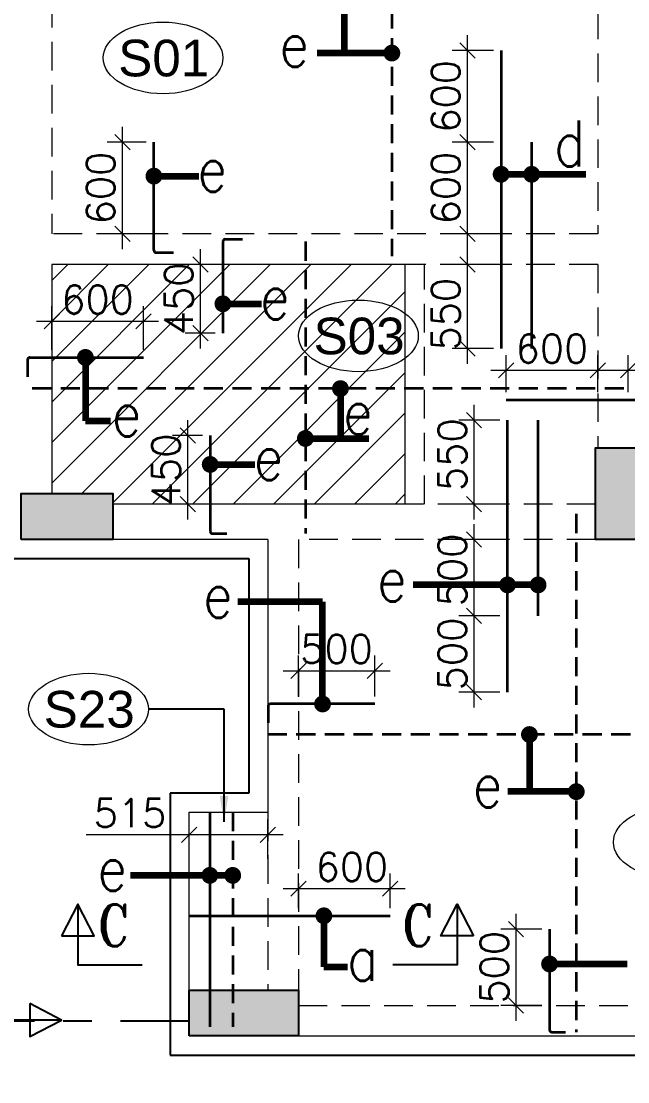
# Model space of a CAD drawing. Header units: millimetres. Extents: x 1255966 to 1543012, y 318612 to 465611.
# Drawn here: x 1269452 to 1273423, y 357228 to 364170 of the extents above; entities that cross this region are included whole.
import ezdxf

# ---------------------------------------------------------------- set-up
doc = ezdxf.new("R2010")
doc.units = ezdxf.units.MM
doc.header["$LTSCALE"] = 500
doc.header["$MEASUREMENT"] = 0
doc.header["$PDMODE"] = 34
for name, pattern in [('CONTINOUS', [0]), ('DASHED2', [0.375, 0.25, -0.125]), ('HIDDEN', [0.375, 0.25, -0.125]), ('PHANTOM2', [1.25, 0.625, -0.125, 0.125, -0.125, 0.125, -0.125]), ('Site$0$CENTER2', [1.125, 0.75, -0.125, 0.125, -0.125])]:
    doc.linetypes.add(name, pattern=pattern)
doc.layers.get('Defpoints').update_dxf_attribs({"lineweight": 0})
for name, color, linetype, lineweight in [('ARROW', 1, 'Continuous', 0), ('CALL', 1, 'Continuous', 18), ('CUT OUT', 1, 'Continuous', 13), ('HATCH', 1, 'Continuous', 5), ('ST-DIM', 1, 'PHANTOM2', 15), ('STC REINF.BOTTOM', 7, 'Continuous', 35), ('TEXT 01', 3, 'Continuous', 15), ('TOWER AREA BEAM..', 3, 'Continuous', 20), ('TOWER COL HATCH', 253, 'Continuous', 20)]:
    doc.layers.add(name, color=color, linetype=linetype, lineweight=lineweight)
for name, color, linetype in [('D', 10, 'Continuous'), ('GRID', 7, 'Continuous'), ('S-COLUMN-HATCH', 253, 'Continuous'), ('S-FRAMING PLAN', 4, 'Continuous'), ('S-T', 3, 'Continuous'), ('sec', 31, 'Continuous'), ('TEXT-20', 3, 'Continuous'), ('TOWER AREA COLUMN.', 6, 'Continuous')]:
    doc.layers.add(name, color=color, linetype=linetype)
doc.layers.add('PROJECTION', color=7, linetype='HIDDEN', true_color=0xff4000)
doc.styles.add('2MM', font='romans.shx', dxfattribs={"width": 0.7})
doc.styles.add('ABHI', font='arial.ttf')
doc.styles.add('ROMANCE', font='romans.shx')
doc.styles.add('RT', font='romant.shx', dxfattribs={"height": 8})
doc.styles.add('S-T', font='romans.shx')
doc.dimstyles.new('GRID DIM', dxfattribs={"dimtxt": 250, "dimasz": 100, "dimexe": 75, "dimexo": 0, "dimgap": 50, "dimtad": 1, "dimdec": 0, "dimzin": 0, "dimdsep": 46, "dimtxsty": 'ROMANCE', "dimblk": 'ARCHTICK', "dimcen": 0, "dimdle": 0.5, "dimclrd": 8, "dimclre": 8, "dimclrt": 3, "dimadec": 0, "dimazin": 0, "dimtfac": 1, "dimtdec": 0, "dimtmove": 0, "dimatfit": 3, "dimldrblk": 'DOT', "dimfxl": 200, "dimtolj": 1, "dimtzin": 0, "dimlwd": -1, "dimlwe": -1, "dimarcsym": 2})
doc.dimstyles.new('SHUIB MOD.', dxfattribs={"dimtxt": 230, "dimasz": 130, "dimexe": 100, "dimexo": 70, "dimgap": 50, "dimtad": 2, "dimdec": 0, "dimzin": 4, "dimdsep": 46, "dimtxsty": '2MM', "dimblk": 'OBLIQUE', "dimcen": 0.09, "dimdle": 100, "dimclrd": 1, "dimclre": 1, "dimclrt": 3, "dimadec": 0, "dimazin": 0, "dimtfac": 1, "dimtdec": 0, "dimtix": 1, "dimtmove": 2, "dimatfit": 3, "dimfxl": 100, "dimtolj": 1, "dimlwd": -1, "dimarcsym": 0})

# ---------------------------------------------------------------- blocks, each defined once
blk = doc.blocks.new('_Oblique')
at = {"color": 0, "linetype": 'ByBlock', "lineweight": -2}
blk.add_line((-0.5, -0.5), (0.5, 0.5), dxfattribs=at)
blk = doc.blocks.new('_ArchTick')
at = {"color": 0, "linetype": 'ByBlock', "const_width": 0.15}
blk.add_lwpolyline([(-0.5, -0.5), (0.5, 0.5)], dxfattribs=at)
blk = doc.blocks.new('_Dot')
at = {"color": 0, "linetype": 'ByBlock', "lineweight": -2}
blk.add_line((-0.5, 0), (-1, 0), dxfattribs=at)
at = {"color": 0, "linetype": 'ByBlock', "const_width": 0.5}
blk.add_lwpolyline([(-0.25, 0, 1), (0.25, 0, 1)], format="xyb", close=True, dxfattribs=at)
blk = doc.blocks.new('*D391')
at = {"layer": 'Defpoints', "color": 0, "linetype": 'ByBlock', "transparency": 16777216}
for p in [(1270114.5, 363377.7), (1270320.5, 363377.7), (1270320.5, 362777.7)]:
    blk.add_point(p, dxfattribs=at)
at = {"layer": 'ST-DIM', "color": 1, "linetype": 'CONTINOUS', "transparency": 16777216}
for p, q in [((1270114.5, 362677.7), (1270114.5, 363477.7)), ((1270270.5, 363377.7), (1270014.5, 363377.7)), ((1270270.5, 362777.7), (1270014.5, 362777.7))]:
    blk.add_line(p, q, dxfattribs=at)
at = {"layer": 'ST-DIM', "color": 1, "linetype": 'ByBlock', "transparency": 16777216, "xscale": 100, "yscale": 100, "zscale": 100}
for p, rotation in [((1270114.5, 363377.7), 90), ((1270114.5, 362777.7), 270)]:
    blk.add_blockref('_Oblique', p, dxfattribs=dict(at, rotation=rotation))
at = {"layer": 'ST-DIM', "color": 3, "linetype": 'ByBlock', "transparency": 16777216, "insert": (1269972, 363077.7), "char_height": 185, "attachment_point": 5, "rotation": 90, "style": 'ROMANCE'}
blk.add_mtext('\\A1;600', dxfattribs=at)
blk = doc.blocks.new('*D360')
at = {"layer": 'Defpoints', "color": 0, "linetype": 'ByBlock', "transparency": 16777216}
for p in [(1270251.6, 362205.4), (1269651.6, 361969.1), (1270251.6, 361969.1)]:
    blk.add_point(p, dxfattribs=at)
at = {"layer": 'ST-DIM', "color": 1, "linetype": 'CONTINOUS', "transparency": 16777216}
for p, q in [((1269651.6, 362019.1), (1269651.6, 362305.4)), ((1270251.6, 362019.1), (1270251.6, 362305.4)), ((1269551.6, 362205.4), (1270351.6, 362205.4))]:
    blk.add_line(p, q, dxfattribs=at)
at = {"layer": 'ST-DIM', "color": 1, "linetype": 'ByBlock', "transparency": 16777216, "xscale": 100, "yscale": 100, "zscale": 100, "rotation": 180}
blk.add_blockref('_Oblique', (1269651.6, 362205.4), dxfattribs=at)
at = {"layer": 'ST-DIM', "color": 1, "linetype": 'ByBlock', "transparency": 16777216, "xscale": 100, "yscale": 100, "zscale": 100}
blk.add_blockref('_Oblique', (1270251.6, 362205.4), dxfattribs=at)
at = {"layer": 'ST-DIM', "color": 3, "linetype": 'ByBlock', "transparency": 16777216, "insert": (1269951.6, 362347.9), "char_height": 185, "attachment_point": 5, "style": 'ROMANCE'}
blk.add_mtext('\\A1;600', dxfattribs=at)
blk = doc.blocks.new('*D361')
at = {"layer": 'Defpoints', "color": 0, "linetype": 'ByBlock', "transparency": 16777216}
for p in [(1270542.7, 361457.7), (1270689.1, 361457.7), (1270689.1, 361007.7)]:
    blk.add_point(p, dxfattribs=at)
at = {"layer": 'ST-DIM', "color": 1, "linetype": 'CONTINOUS', "transparency": 16777216}
for p, q in [((1270542.7, 360907.7), (1270542.7, 361557.7)), ((1270639.1, 361457.7), (1270442.7, 361457.7)), ((1270639.1, 361007.7), (1270442.7, 361007.7))]:
    blk.add_line(p, q, dxfattribs=at)
at = {"layer": 'ST-DIM', "color": 1, "linetype": 'ByBlock', "transparency": 16777216, "xscale": 100, "yscale": 100, "zscale": 100}
for p, rotation in [((1270542.7, 361457.7), 90), ((1270542.7, 361007.7), 270)]:
    blk.add_blockref('_Oblique', p, dxfattribs=dict(at, rotation=rotation))
at = {"layer": 'ST-DIM', "color": 3, "linetype": 'ByBlock', "transparency": 16777216, "insert": (1270400.2, 361232.7), "char_height": 185, "attachment_point": 5, "rotation": 90, "style": 'ROMANCE'}
blk.add_mtext('\\A1;450', dxfattribs=at)
blk = doc.blocks.new('*D362')
at = {"layer": 'Defpoints', "color": 0, "linetype": 'ByBlock', "transparency": 16777216}
for p in [(1270625.9, 362577.7), (1270772.2, 362577.7), (1270772.2, 362127.7)]:
    blk.add_point(p, dxfattribs=at)
at = {"layer": 'ST-DIM', "color": 1, "linetype": 'CONTINOUS', "transparency": 16777216}
for p, q in [((1270625.9, 362027.7), (1270625.9, 362677.7)), ((1270722.2, 362577.7), (1270525.9, 362577.7)), ((1270722.2, 362127.7), (1270525.9, 362127.7))]:
    blk.add_line(p, q, dxfattribs=at)
at = {"layer": 'ST-DIM', "color": 1, "linetype": 'ByBlock', "transparency": 16777216, "xscale": 100, "yscale": 100, "zscale": 100}
for p, rotation in [((1270625.9, 362577.7), 90), ((1270625.9, 362127.7), 270)]:
    blk.add_blockref('_Oblique', p, dxfattribs=dict(at, rotation=rotation))
at = {"layer": 'ST-DIM', "color": 3, "linetype": 'ByBlock', "transparency": 16777216, "insert": (1270483.4, 362352.7), "char_height": 185, "attachment_point": 5, "rotation": 90, "style": 'ROMANCE'}
blk.add_mtext('\\A1;450', dxfattribs=at)
blk = doc.blocks.new('*D363')
at = {"layer": 'Defpoints', "color": 0, "linetype": 'ByBlock', "transparency": 16777216}
for p in [(1272373.9, 363377.7), (1272593.7, 363377.7), (1272593.7, 362777.7)]:
    blk.add_point(p, dxfattribs=at)
at = {"layer": 'ST-DIM', "color": 1, "linetype": 'CONTINOUS', "transparency": 16777216}
for p, q in [((1272373.9, 362677.7), (1272373.9, 363477.7)), ((1272543.7, 363377.7), (1272273.9, 363377.7)), ((1272543.7, 362777.7), (1272273.9, 362777.7))]:
    blk.add_line(p, q, dxfattribs=at)
at = {"layer": 'ST-DIM', "color": 1, "linetype": 'ByBlock', "transparency": 16777216, "xscale": 100, "yscale": 100, "zscale": 100}
for p, rotation in [((1272373.9, 363377.7), 90), ((1272373.9, 362777.7), 270)]:
    blk.add_blockref('_Oblique', p, dxfattribs=dict(at, rotation=rotation))
at = {"layer": 'ST-DIM', "color": 3, "linetype": 'ByBlock', "transparency": 16777216, "insert": (1272231.4, 363077.7), "char_height": 185, "attachment_point": 5, "rotation": 90, "style": 'ROMANCE'}
blk.add_mtext('\\A1;600', dxfattribs=at)
blk = doc.blocks.new('*D364')
at = {"layer": 'Defpoints', "color": 0, "linetype": 'ByBlock', "transparency": 16777216}
for p in [(1272373.9, 363977.7), (1272593.7, 363977.7), (1272593.7, 363377.7)]:
    blk.add_point(p, dxfattribs=at)
at = {"layer": 'ST-DIM', "color": 1, "linetype": 'CONTINOUS', "transparency": 16777216}
for p, q in [((1272373.9, 363277.7), (1272373.9, 364077.7)), ((1272543.7, 363977.7), (1272273.9, 363977.7)), ((1272543.7, 363377.7), (1272273.9, 363377.7))]:
    blk.add_line(p, q, dxfattribs=at)
at = {"layer": 'ST-DIM', "color": 1, "linetype": 'ByBlock', "transparency": 16777216, "xscale": 100, "yscale": 100, "zscale": 100}
for p, rotation in [((1272373.9, 363977.7), 90), ((1272373.9, 363377.7), 270)]:
    blk.add_blockref('_Oblique', p, dxfattribs=dict(at, rotation=rotation))
at = {"layer": 'ST-DIM', "color": 3, "linetype": 'ByBlock', "transparency": 16777216, "insert": (1272231.4, 363677.7), "char_height": 185, "attachment_point": 5, "rotation": 90, "style": 'ROMANCE'}
blk.add_mtext('\\A1;600', dxfattribs=at)
blk = doc.blocks.new('*D365')
at = {"layer": 'Defpoints', "color": 0, "linetype": 'ByBlock', "transparency": 16777216}
for p in [(1272373.9, 362577.7), (1272593.7, 362577.7), (1272593.7, 362027.7)]:
    blk.add_point(p, dxfattribs=at)
at = {"layer": 'ST-DIM', "color": 1, "linetype": 'CONTINOUS', "transparency": 16777216}
for p, q in [((1272373.9, 361927.7), (1272373.9, 362677.7)), ((1272543.7, 362577.7), (1272273.9, 362577.7)), ((1272543.7, 362027.7), (1272273.9, 362027.7))]:
    blk.add_line(p, q, dxfattribs=at)
at = {"layer": 'ST-DIM', "color": 1, "linetype": 'ByBlock', "transparency": 16777216, "xscale": 100, "yscale": 100, "zscale": 100}
for p, rotation in [((1272373.9, 362577.7), 90), ((1272373.9, 362027.7), 270)]:
    blk.add_blockref('_Oblique', p, dxfattribs=dict(at, rotation=rotation))
at = {"layer": 'ST-DIM', "color": 3, "linetype": 'ByBlock', "transparency": 16777216, "insert": (1272231.4, 362252.7), "char_height": 185, "attachment_point": 5, "rotation": 90, "style": 'ROMANCE'}
blk.add_mtext('\\A1;550', dxfattribs=at)
blk = doc.blocks.new('*D366')
at = {"layer": 'Defpoints', "color": 0, "linetype": 'ByBlock', "transparency": 16777216}
for p in [(1272636, 360777.7), (1272416.2, 360277.7), (1272636, 360277.7)]:
    blk.add_point(p, dxfattribs=at)
at = {"layer": 'ST-DIM', "color": 1, "linetype": 'CONTINOUS', "transparency": 16777216}
for p, q in [((1272416.2, 360877.7), (1272416.2, 360177.7)), ((1272586, 360777.7), (1272316.2, 360777.7)), ((1272586, 360277.7), (1272316.2, 360277.7))]:
    blk.add_line(p, q, dxfattribs=at)
at = {"layer": 'ST-DIM', "color": 1, "linetype": 'ByBlock', "transparency": 16777216, "xscale": 100, "yscale": 100, "zscale": 100}
for p, rotation in [((1272416.2, 360777.7), 90), ((1272416.2, 360277.7), 270)]:
    blk.add_blockref('_Oblique', p, dxfattribs=dict(at, rotation=rotation))
at = {"layer": 'ST-DIM', "color": 3, "linetype": 'ByBlock', "transparency": 16777216, "insert": (1272273.7, 360577.7), "char_height": 185, "attachment_point": 5, "rotation": 90, "style": 'ROMANCE'}
blk.add_mtext('\\A1;500', dxfattribs=at)
blk = doc.blocks.new('*D367')
at = {"layer": 'Defpoints', "color": 0, "linetype": 'ByBlock', "transparency": 16777216}
for p in [(1272636, 360277.7), (1272416.2, 359777.7), (1272636, 359777.7)]:
    blk.add_point(p, dxfattribs=at)
at = {"layer": 'ST-DIM', "color": 1, "linetype": 'CONTINOUS', "transparency": 16777216}
for p, q in [((1272416.2, 360377.7), (1272416.2, 359677.7)), ((1272586, 360277.7), (1272316.2, 360277.7)), ((1272586, 359777.7), (1272316.2, 359777.7))]:
    blk.add_line(p, q, dxfattribs=at)
at = {"layer": 'ST-DIM', "color": 1, "linetype": 'ByBlock', "transparency": 16777216, "xscale": 100, "yscale": 100, "zscale": 100}
for p, rotation in [((1272416.2, 360277.7), 90), ((1272416.2, 359777.7), 270)]:
    blk.add_blockref('_Oblique', p, dxfattribs=dict(at, rotation=rotation))
at = {"layer": 'ST-DIM', "color": 3, "linetype": 'ByBlock', "transparency": 16777216, "insert": (1272273.7, 360027.7), "char_height": 185, "attachment_point": 5, "rotation": 90, "style": 'ROMANCE'}
blk.add_mtext('\\A1;500', dxfattribs=at)
blk = doc.blocks.new('*D368')
at = {"layer": 'Defpoints', "color": 0, "linetype": 'ByBlock', "transparency": 16777216}
for p in [(1272636, 361557.7), (1272416.2, 361007.7), (1272636, 361007.7)]:
    blk.add_point(p, dxfattribs=at)
at = {"layer": 'ST-DIM', "color": 1, "linetype": 'CONTINOUS', "transparency": 16777216}
for p, q in [((1272416.2, 361657.7), (1272416.2, 360907.7)), ((1272586, 361557.7), (1272316.2, 361557.7)), ((1272586, 361007.7), (1272316.2, 361007.7))]:
    blk.add_line(p, q, dxfattribs=at)
at = {"layer": 'ST-DIM', "color": 1, "linetype": 'ByBlock', "transparency": 16777216, "xscale": 100, "yscale": 100, "zscale": 100}
for p, rotation in [((1272416.2, 361557.7), 90), ((1272416.2, 361007.7), 270)]:
    blk.add_blockref('_Oblique', p, dxfattribs=dict(at, rotation=rotation))
at = {"layer": 'ST-DIM', "color": 3, "linetype": 'ByBlock', "transparency": 16777216, "insert": (1272273.7, 361332.7), "char_height": 185, "attachment_point": 5, "rotation": 90, "style": 'ROMANCE'}
blk.add_mtext('\\A1;550', dxfattribs=at)
blk = doc.blocks.new('*D372')
at = {"layer": 'Defpoints', "color": 0, "linetype": 'ByBlock', "transparency": 16777216}
for p in [(1273226.6, 361884.6), (1272626.6, 361691.4), (1273226.6, 361691.4)]:
    blk.add_point(p, dxfattribs=at)
at = {"layer": 'ST-DIM', "color": 1, "linetype": 'CONTINOUS', "transparency": 16777216}
for p, q in [((1272626.6, 361741.4), (1272626.6, 361984.6)), ((1273226.6, 361741.4), (1273226.6, 361984.6)), ((1272526.6, 361884.6), (1273326.6, 361884.6))]:
    blk.add_line(p, q, dxfattribs=at)
at = {"layer": 'ST-DIM', "color": 1, "linetype": 'ByBlock', "transparency": 16777216, "xscale": 100, "yscale": 100, "zscale": 100, "rotation": 180}
blk.add_blockref('_Oblique', (1272626.6, 361884.6), dxfattribs=at)
at = {"layer": 'ST-DIM', "color": 1, "linetype": 'ByBlock', "transparency": 16777216, "xscale": 100, "yscale": 100, "zscale": 100}
blk.add_blockref('_Oblique', (1273226.6, 361884.6), dxfattribs=at)
at = {"layer": 'ST-DIM', "color": 3, "linetype": 'ByBlock', "transparency": 16777216, "insert": (1272926.6, 362027.1), "char_height": 185, "attachment_point": 5, "style": 'ROMANCE'}
blk.add_mtext('\\A1;600', dxfattribs=at)
blk = doc.blocks.new('*D373')
at = {"layer": 'Defpoints', "color": 0, "linetype": 'ByBlock', "transparency": 16777216}
for p in [(1274326.6, 361884.6), (1273426.6, 361691.4), (1274326.6, 361691.4)]:
    blk.add_point(p, dxfattribs=at)
at = {"layer": 'ST-DIM', "color": 1, "linetype": 'CONTINOUS', "transparency": 16777216}
for p, q in [((1273426.6, 361741.4), (1273426.6, 361984.6)), ((1274326.6, 361741.4), (1274326.6, 361984.6)), ((1273326.6, 361884.6), (1274426.6, 361884.6))]:
    blk.add_line(p, q, dxfattribs=at)
at = {"layer": 'ST-DIM', "color": 1, "linetype": 'ByBlock', "transparency": 16777216, "xscale": 100, "yscale": 100, "zscale": 100, "rotation": 180}
blk.add_blockref('_Oblique', (1273426.6, 361884.6), dxfattribs=at)
at = {"layer": 'ST-DIM', "color": 1, "linetype": 'ByBlock', "transparency": 16777216, "xscale": 100, "yscale": 100, "zscale": 100}
blk.add_blockref('_Oblique', (1274326.6, 361884.6), dxfattribs=at)
at = {"layer": 'ST-DIM', "color": 3, "linetype": 'ByBlock', "transparency": 16777216, "insert": (1273876.6, 362027.1), "char_height": 185, "attachment_point": 5, "style": 'ROMANCE'}
blk.add_mtext('\\A1;900', dxfattribs=at)
blk = doc.blocks.new('*D378')
at = {"layer": 'Defpoints', "color": 0, "linetype": 'ByBlock', "transparency": 16777216}
for p in [(1271766.6, 359918.5), (1271266.6, 359700.7, 0), (1271766.6, 359700.7, 0)]:
    blk.add_point(p, dxfattribs=at)
at = {"layer": 'ST-DIM', "color": 1, "linetype": 'CONTINOUS', "transparency": 16777216}
for p, q in [((1271266.6, 359750.7), (1271266.6, 360018.5)), ((1271766.6, 359750.7), (1271766.6, 360018.5)), ((1271166.6, 359918.5), (1271866.6, 359918.5))]:
    blk.add_line(p, q, dxfattribs=at)
at = {"layer": 'ST-DIM', "color": 1, "linetype": 'ByBlock', "transparency": 16777216, "xscale": 100, "yscale": 100, "zscale": 100, "rotation": 180}
blk.add_blockref('_Oblique', (1271266.6, 359918.5), dxfattribs=at)
at = {"layer": 'ST-DIM', "color": 1, "linetype": 'ByBlock', "transparency": 16777216, "xscale": 100, "yscale": 100, "zscale": 100}
blk.add_blockref('_Oblique', (1271766.6, 359918.5), dxfattribs=at)
at = {"layer": 'ST-DIM', "color": 3, "linetype": 'ByBlock', "transparency": 16777216, "insert": (1271516.6, 360061), "char_height": 185, "attachment_point": 5, "style": 'ROMANCE'}
blk.add_mtext('\\A1;500', dxfattribs=at)
blk = doc.blocks.new('*D379')
at = {"layer": 'Defpoints', "color": 0, "linetype": 'ByBlock', "transparency": 16777216}
for p in [(1270551.6, 358844.1), (1270551.6, 358637.3), (1271066.6, 358637.3)]:
    blk.add_point(p, dxfattribs=at)
at = {"layer": 'ST-DIM', "color": 1, "linetype": 'CONTINOUS', "transparency": 16777216}
for p, q in [((1270551.6, 358687.3), (1270551.6, 358944.1)), ((1271066.6, 358687.3), (1271066.6, 358944.1)), ((1270551.6, 358844.1), (1269875.9, 358844.1)), ((1271166.6, 358844.1), (1270551.6, 358844.1))]:
    blk.add_line(p, q, dxfattribs=at)
at = {"layer": 'ST-DIM', "color": 1, "linetype": 'ByBlock', "transparency": 16777216, "xscale": 100, "yscale": 100, "zscale": 100, "rotation": 180}
blk.add_blockref('_Oblique', (1270551.6, 358844.1), dxfattribs=at)
at = {"layer": 'ST-DIM', "color": 1, "linetype": 'ByBlock', "transparency": 16777216, "xscale": 100, "yscale": 100, "zscale": 100}
blk.add_blockref('_Oblique', (1271066.6, 358844.1), dxfattribs=at)
at = {"layer": 'ST-DIM', "color": 3, "linetype": 'ByBlock', "transparency": 16777216, "insert": (1270163.7, 358986.6), "char_height": 185, "attachment_point": 5, "style": 'ROMANCE'}
blk.add_mtext('\\A1;515', dxfattribs=at)
blk = doc.blocks.new('*D380')
at = {"layer": 'Defpoints', "color": 0, "linetype": 'ByBlock', "transparency": 16777216}
for p in [(1271866.6, 358492.1), (1271266.6, 358314.3), (1271866.6, 358314.3)]:
    blk.add_point(p, dxfattribs=at)
at = {"layer": 'ST-DIM', "color": 1, "linetype": 'CONTINOUS', "transparency": 16777216}
for p, q in [((1271266.6, 358364.3), (1271266.6, 358592.1)), ((1271866.6, 358364.3), (1271866.6, 358592.1)), ((1271166.6, 358492.1), (1271966.6, 358492.1))]:
    blk.add_line(p, q, dxfattribs=at)
at = {"layer": 'ST-DIM', "color": 1, "linetype": 'ByBlock', "transparency": 16777216, "xscale": 100, "yscale": 100, "zscale": 100, "rotation": 180}
blk.add_blockref('_Oblique', (1271266.6, 358492.1), dxfattribs=at)
at = {"layer": 'ST-DIM', "color": 1, "linetype": 'ByBlock', "transparency": 16777216, "xscale": 100, "yscale": 100, "zscale": 100}
blk.add_blockref('_Oblique', (1271866.6, 358492.1), dxfattribs=at)
at = {"layer": 'ST-DIM', "color": 3, "linetype": 'ByBlock', "transparency": 16777216, "insert": (1271616.6, 358634.6), "char_height": 185, "attachment_point": 5, "style": 'ROMANCE'}
blk.add_mtext('\\A1;600', dxfattribs=at)
blk = doc.blocks.new('*D381')
at = {"layer": 'Defpoints', "color": 0, "linetype": 'ByBlock', "transparency": 16777216}
for p in [(1272911, 358227.7), (1272691.2, 357727.7), (1272911, 357727.7)]:
    blk.add_point(p, dxfattribs=at)
at = {"layer": 'ST-DIM', "color": 1, "linetype": 'CONTINOUS', "transparency": 16777216}
for p, q in [((1272691.2, 358327.7), (1272691.2, 357627.7)), ((1272861, 358227.7), (1272591.2, 358227.7)), ((1272861, 357727.7), (1272591.2, 357727.7))]:
    blk.add_line(p, q, dxfattribs=at)
at = {"layer": 'ST-DIM', "color": 1, "linetype": 'ByBlock', "transparency": 16777216, "xscale": 100, "yscale": 100, "zscale": 100}
for p, rotation in [((1272691.2, 358227.7), 90), ((1272691.2, 357727.7), 270)]:
    blk.add_blockref('_Oblique', p, dxfattribs=dict(at, rotation=rotation))
at = {"layer": 'ST-DIM', "color": 3, "linetype": 'ByBlock', "transparency": 16777216, "insert": (1272548.7, 357977.7), "char_height": 185, "attachment_point": 5, "rotation": 90, "style": 'ROMANCE'}
blk.add_mtext('\\A1;500', dxfattribs=at)
blk = doc.blocks.new('A$Ca8bcdc7a')
at = {"layer": 'HATCH', "ltscale": 10}
h = blk.add_hatch(dxfattribs=at)
h.set_pattern_fill('ANSI31', color=1, scale=1500)
h.set_pattern_definition([(45, (-1381890.62, -304839.69), (-132.582521, 132.582521), [])])
h.paths.add_polyline_path([(-4960, 5050), (-4960, 3550), (-4560, 3550), (-4560, 3480), (-2645, 3480), (-2645, 5050)])
at = {"layer": 'S-FRAMING PLAN', "color": 3, "linetype": 'ByBlock', "lineweight": 20, "ltscale": 10}
for p, q in [((-4960, 5050), (-4960, 3550)), ((-2645, 5050), (-4960, 5050)), ((-2645, 3480), (-2645, 5050)), ((-2645, 3480), (-4560, 3480)), ((-3545, 3250), (-4560, 3250)), ((-3545, 3250), (-3545, 1465)), ((-3345, 0), (-230, 0))]:
    blk.add_line(p, q, dxfattribs=at)
blk.add_lwpolyline([(-4060, 300), (-4060, 1465), (-3545, 1465)], dxfattribs=at)
at = {"layer": 'TOWER AREA BEAM..', "color": 3, "linetype": 'HIDDEN', "ltscale": 1.5}
for p, q in [((-1385, 8400), (-1385, 5250)), ((-4960, 7350), (-4960, 5250)), ((-1385, 5250), (-4960, 5250)), ((-1385, 5050), (-2645, 5050)), ((-2520, 3480), (-2520, 5050)), ((-1385, 5050), (-1385, 3850)), ((-1400, 3480), (-2645, 3480)), ((-1400, 3250), (-3345, 3250)), ((-3345, 3250), (-3345, 300)), ((-3545, 1465), (-3545, 300)), ((-3345, 200), (-230, 200))]:
    blk.add_line(p, q, dxfattribs=at)
blk = doc.blocks.new('3tgra')
at = {"layer": 'TOWER COL HATCH'}
h = blk.add_hatch(color=253, dxfattribs=at)
h.dxf.hatch_style = 1
h.paths.add_polyline_path([(1380790.6, 89391.6), (1380490.6, 89391.6), (1380490.6, 89991.6), (1380790.6, 89991.6)])
h = blk.add_hatch(color=253, dxfattribs=at)
h.dxf.hatch_style = 1
h.paths.add_polyline_path([(1376730.6, 89391.6), (1376730.6, 89691.6), (1377330.6, 89691.6), (1377330.6, 89391.6)])
h = blk.add_hatch(color=253, dxfattribs=at)
h.dxf.hatch_style = 1
h.paths.add_polyline_path([(1377830.6, 86141.6), (1377830.6, 86441.6), (1378545.6, 86441.6), (1378545.6, 86141.6)])
at = {"layer": 'TOWER AREA COLUMN.', "color": 4}
for points in [[(1380790.6, 89391.6), (1380490.6, 89391.6), (1380490.6, 89991.6), (1380790.6, 89991.6)], [(1376730.6, 89391.6), (1376730.6, 89691.6), (1377330.6, 89691.6), (1377330.6, 89391.6)], [(1377830.6, 86141.6), (1377830.6, 86441.6), (1378545.6, 86441.6), (1378545.6, 86141.6)]]:
    blk.add_lwpolyline(points, close=True, dxfattribs=at)

msp = doc.modelspace()

# ---------------------------------------------------------------- linework, layer by layer
at = {"layer": 'CALL', "color": 200, "linetype": 'Continuous', "ltscale": 10}
for centre in [(1270380.4, 363929.2, 1.8), (1271659.5, 362110), (1269892.6, 359667), (1273721.1, 358796.8)]:
    msp.add_ellipse(centre, major_axis=(392.2, 0), ratio=0.597584, dxfattribs=at)
at = {"layer": 'GRID', "color": 16, "linetype": 'Site$0$CENTER2', "ltscale": 3}
msp.add_lwpolyline([(1256601.9, 357627.7), (1270551.6, 357627.7)], dxfattribs=at)
at = {"layer": 'PROJECTION', "ltscale": 750}
msp.add_lwpolyline([(1287486.6, 363237.9), (1282596.6, 363237.9), (1282596.6, 364337.9), (1280826.6, 364337.9), (1280826.6, 367077.7), (1276411.6, 367077.7), (1276411.6, 368577.7), (1270011.6, 368577.7), (1270011.6, 366652.7), (1269326.6, 366652.7), (1269326.6, 360652.7), (1270941.6, 360652.7), (1270941.6, 359117.7), (1270426.6, 359117.7), (1270426.6, 357402.7), (1273746.6, 357402.7), (1273746.6, 356117.7)], dxfattribs=at)
at = {"layer": 'sec', "color": 4}
for points in [[(1269715.7, 358182.8), (1269930, 358182.8), (1269822.9, 358391.5), (1269715.7, 358182.8)], [(1269822.9, 358391.5), (1269822.9, 357992.6), (1270242.9, 357992.6)], [(1272305.9, 358391.5), (1272305.9, 357992.6), (1271885.8, 357992.6)], [(1272413, 358182.8), (1272198.7, 358182.8), (1272305.9, 358391.5), (1272413, 358182.8)], [(1269507.5, 357739.4), (1269507.5, 357525.1), (1269716.2, 357632.2), (1269507.5, 357739.4)], [(1269716.2, 357632.2), (1269317.3, 357632.2), (1269317.3, 357212.2)]]:
    msp.add_lwpolyline(points, dxfattribs=at)
at = {"layer": 'STC REINF.BOTTOM', "color": 4, "linetype": 'DASHED2'}
for p, q in [((1271878.5, 366496.1), (1271878.5, 362630.8)), ((1271312.3, 362727.3), (1271312.3, 360815.6)), ((1273397.6, 361765, 0), (1269490.4, 361765)), ((1273086, 360944.6, 0), (1273086, 357552.6)), ((1274565.3, 359500.7, 0), (1271068, 359500.7, 0)), ((1270836.6, 358992.7), (1270836.6, 357588))]:
    msp.add_line(p, q, dxfattribs=at)
at = {"layer": 'STC REINF.BOTTOM', "color": 4, "linetype": 'Continuous'}
for p, q in [((1272593.7, 363977.7), (1272593.7, 362027.7)), ((1270320.5, 362670.2), (1270320.5, 363377.7)), ((1272793.7, 363377.7), (1272793.7, 362027.7)), ((1270772.2, 362727.3), (1270772.2, 362127.7)), ((1270787.2, 362742.3), (1270901.3, 362742.3)), ((1270335.5, 362655.2), (1270449.6, 362655.2)), ((1269493.5, 361954.1), (1269493.5, 361841.5)), ((1269508.5, 361969.1), (1270251.6, 361969.1)), ((1272626.6, 361691.4), (1274326.6, 361691.4)), ((1272636, 359777.7), (1272636, 361557.7)), ((1272836, 360277.7), (1272836, 361557.7)), ((1270689.1, 361457.7), (1270689.1, 360830.6)), ((1270704.1, 360815.6), (1270797.9, 360815.6)), ((1271068, 359685.7, 0), (1271068, 359578.1, 0)), ((1271766.6, 359700.7, 0), (1271083, 359700.7, 0)), ((1270686.6, 358992.7), (1270686.6, 357588)), ((1270551.6, 358314.3), (1271866.6, 358314.3)), ((1272911, 358227.7, 0), (1272911, 357567.6)), ((1272926, 357552.6), (1273014.6, 357552.6))]:
    msp.add_line(p, q, dxfattribs=at)
for centre, start, end in [((1270787.2, 362727.3), 90, 180), ((1270335.5, 362670.2), 180, 270), ((1269508.5, 361954.1), 90, 180), ((1270704.1, 360830.6), 180, 270), ((1271083, 359685.7, 0), 90, 180), ((1272926, 357567.6, 0), 180, 270)]:
    msp.add_arc(centre, 15, start, end, dxfattribs=at)

# ---------------------------------------------------------------- block references
at = {"layer": 'CUT OUT', "color": 4}
msp.add_blockref('3tgra', (-107279, 271386.2), dxfattribs=at)
at = {"layer": 'S-COLUMN-HATCH', "color": 4, "ltscale": 10}
msp.add_blockref('A$Ca8bcdc7a', (1274611.6, 357527.7), dxfattribs=at)

# ---------------------------------------------------------------- texts
at = {"layer": 'S-T', "color": 2, "linetype": 'Continuous', "ltscale": 10, "style": 'S-T', "width": 0.85}
for s, p in [('e', (1271140.8, 363870.6)), ('d', (1272938.1, 363219.2)), ('e', (1270603.2, 363053.5)), ('e', (1271013.6, 362217.7)), ('e', (1270043.1, 361452)), ('e', (1271557.9, 361463.6)), ('e', (1270972, 361166.5)), ('e', (1271780.9, 360370.8)), ('e', (1270639.8, 360264.4)), ('e', (1272407.1, 359023.6)), ('e', (1269948.2, 358476.8)), ('a', (1271584.4, 357889.4))]:
    msp.add_text(s, height=300, dxfattribs=at).set_placement(p)
at = {"layer": 'TEXT 01', "color": 2, "linetype": 'Continuous', "style": 'ABHI'}
for s, p in [('S01', (1270086.6, 363808.6, 1.7)), ('S03', (1271365.7, 361989.4, 0)), ('S23', (1269598.8, 359546.4, 0))]:
    msp.add_text(s, height=240, dxfattribs=at).set_placement(p)
at = {"layer": 'TEXT-20', "color": 4, "lineweight": 20, "ltscale": 0.2, "style": 'RT', "width": 0.85}
for p in [(1269952.1, 358115.3), (1271945.3, 358115.3)]:
    msp.add_text('C', height=272.2, dxfattribs=at).set_placement(p)

# ---------------------------------------------------------------- dimensions: what is measured, and where the dimension line sits
at = {"layer": 'ST-DIM', "linetype": 'ByBlock'}
for base, p1, p2, picture, middle in [((1272373.9, 363977.7), (1272593.7, 363377.7), (1272593.7, 363977.7), '*D364', (1272231.4, 363677.7)), ((1270114.5, 363377.7), (1270320.5, 362777.7), (1270320.5, 363377.7), '*D391', (1269972, 363077.7)), ((1272373.9, 363377.7), (1272593.7, 362777.7), (1272593.7, 363377.7), '*D363', (1272231.4, 363077.7))]:
    dim = msp.add_linear_dim(base=base, p1=p1, p2=p2, angle=90, dimstyle='GRID DIM', override={"dimtxt": 185, "dimexe": 100, "dimexo": 50, "dimblk1": 'Oblique', "dimblk2": 'Oblique', "dimsah": 1, "dimdle": 100, "dimclrd": 1, "dimclre": 1}, dxfattribs=at)
    dim.commit()
    dim.dimension.update_dxf_attribs({"geometry": picture, "text_midpoint": middle})
for base, p1, p2, angle, picture, middle in [((1270625.9, 362577.7), (1270772.2, 362127.7), (1270772.2, 362577.7), 90, '*D362', (1270625.9, 362352.7)), ((1272373.9, 362577.7), (1272593.7, 362027.7), (1272593.7, 362577.7), 90, '*D365', (1272373.9, 362252.7)), ((1272416.2, 361007.7), (1272636, 361557.7), (1272636, 361007.7), 270, '*D368', (1272416.2, 361332.7)), ((1270542.7, 361457.7), (1270689.1, 361007.7), (1270689.1, 361457.7), 90, '*D361', (1270542.7, 361232.7)), ((1272416.2, 360277.7), (1272636, 360777.7), (1272636, 360277.7), 270, '*D366', (1272416.2, 360577.7)), ((1272416.2, 359777.7), (1272636, 360277.7), (1272636, 359777.7), 270, '*D367', (1272416.2, 360027.7)), ((1272691.2, 357727.7, 0), (1272911, 358227.7, 0), (1272911, 357727.7, 0), 270, '*D381', (1272691.2, 357977.7, 0))]:
    dim = msp.add_linear_dim(base=base, p1=p1, p2=p2, angle=angle, dimstyle='GRID DIM', override={"dimtxt": 185, "dimexe": 100, "dimexo": 50, "dimblk1": 'Oblique', "dimblk2": 'Oblique', "dimsah": 1, "dimdle": 100, "dimclrd": 1, "dimclre": 1}, dxfattribs=at)
    dim.commit()
    dim.dimension.update_dxf_attribs({"geometry": picture, "text_midpoint": middle, "dimtype": 160})
for base, p1, p2, picture, middle in [((1270251.6, 362205.4), (1269651.6, 361969.1), (1270251.6, 361969.1), '*D360', (1269951.6, 362347.9)), ((1273226.6, 361884.6), (1272626.6, 361691.4), (1273226.6, 361691.4), '*D372', (1272926.6, 362027.1)), ((1274326.6, 361884.6), (1273426.6, 361691.4), (1274326.6, 361691.4), '*D373', (1273876.6, 362027.1))]:
    dim = msp.add_linear_dim(base=base, p1=p1, p2=p2, dimstyle='GRID DIM', override={"dimtxt": 185, "dimexe": 100, "dimexo": 50, "dimblk1": 'Oblique', "dimblk2": 'Oblique', "dimsah": 1, "dimdle": 100, "dimclrd": 1, "dimclre": 1}, dxfattribs=at)
    dim.commit()
    dim.dimension.update_dxf_attribs({"geometry": picture, "text_midpoint": middle})
for base, p1, p2, picture, middle in [((1271766.6, 359918.5), (1271266.6, 359700.7, 0), (1271766.6, 359700.7, 0), '*D378', (1271516.6, 359918.5)), ((1271866.6, 358492.1), (1271266.6, 358314.3), (1271866.6, 358314.3), '*D380', (1271616.6, 358492.1))]:
    dim = msp.add_linear_dim(base=base, p1=p1, p2=p2, dimstyle='GRID DIM', override={"dimtxt": 185, "dimexe": 100, "dimexo": 50, "dimblk1": 'Oblique', "dimblk2": 'Oblique', "dimsah": 1, "dimdle": 100, "dimclrd": 1, "dimclre": 1}, dxfattribs=at)
    dim.commit()
    dim.dimension.update_dxf_attribs({"geometry": picture, "text_midpoint": middle, "dimtype": 160})
dim = msp.add_aligned_dim(p1=(1271066.6, 358637.3), p2=(1270551.6, 358637.3), distance=-206.7, dimstyle='GRID DIM', override={"dimtxt": 185, "dimexe": 100, "dimexo": 50, "dimblk1": 'Oblique', "dimblk2": 'Oblique', "dimsah": 1, "dimdle": 100, "dimclrd": 1, "dimclre": 1}, dxfattribs=at)
dim.commit()
dim.dimension.update_dxf_attribs({"geometry": '*D379', "text_midpoint": (1270163.7, 358986.6)})

# ---------------------------------------------------------------- leaders
at = {"layer": 'ARROW', "linetype": 'ByBlock'}
for points in [[(1271567.2, 364321.1, 0), (1271567.2, 363961.2, 0), (1271389.9, 363961.2, 0)], [(1271878.5, 363961.2, 0), (1271389.9, 363961.2, 0)], [(1270320.5, 363155.7), (1270613.6, 363155.7)], [(1272593.9, 363167.7), (1272857.2, 363167.7), (1272889.6, 363167.7)], [(1272793.9, 363167.7), (1273116.6, 363167.7), (1273149, 363167.7)], [(1270772.2, 362320), (1271023.9, 362320)], [(1269871.9, 361969.1), (1269871.9, 361554.5), (1270035.9, 361554.5)], [(1271541.9, 361765, 0), (1271541.9, 361438.7, 0), (1271727.7, 361438.7, 0)], [(1271312.3, 361438.7, 0), (1271727.7, 361438.7, 0)], [(1270689.1, 361268.7), (1270982.3, 361268.7)], [(1272836, 360480.1), (1272018, 360480.1)], [(1272636, 360480.1), (1272018, 360480.1)], [(1271424.8, 359700.7), (1271424.8, 360369.9), (1270870.5, 360369.9)], [(1272779.3, 359500.7, 0), (1272779.3, 359126.9, 0), (1272636.9, 359126.9, 0)], [(1273086, 359126.9, 0), (1272639.2, 359126.9, 0)], [(1270836.6, 358578.9), (1270167.6, 358578.9)], [(1270686.6, 358578.9), (1270167.6, 358578.9)], [(1271433.6, 358314.3), (1271433.6, 357980.9), (1271587.4, 357980.9)], [(1272911, 357998.9, 0), (1273420.1, 357998.9, 0)]]:
    msp.add_leader(points, dimstyle='GRID DIM', override={"dimasz": 110, "dimtad": 0, "dimclrd": 1, "dimlwd": 65534}, dxfattribs=at)
at = {"layer": 'D', "linetype": 'Continuous'}
msp.add_leader([(1270779.8, 358929.5), (1270779.8, 359667), (1270284.8, 359667)], dimstyle='SHUIB MOD.', override={"dimasz": 170, "dimtad": 0}, dxfattribs=at)

doc.saveas('drawing.dxf')
